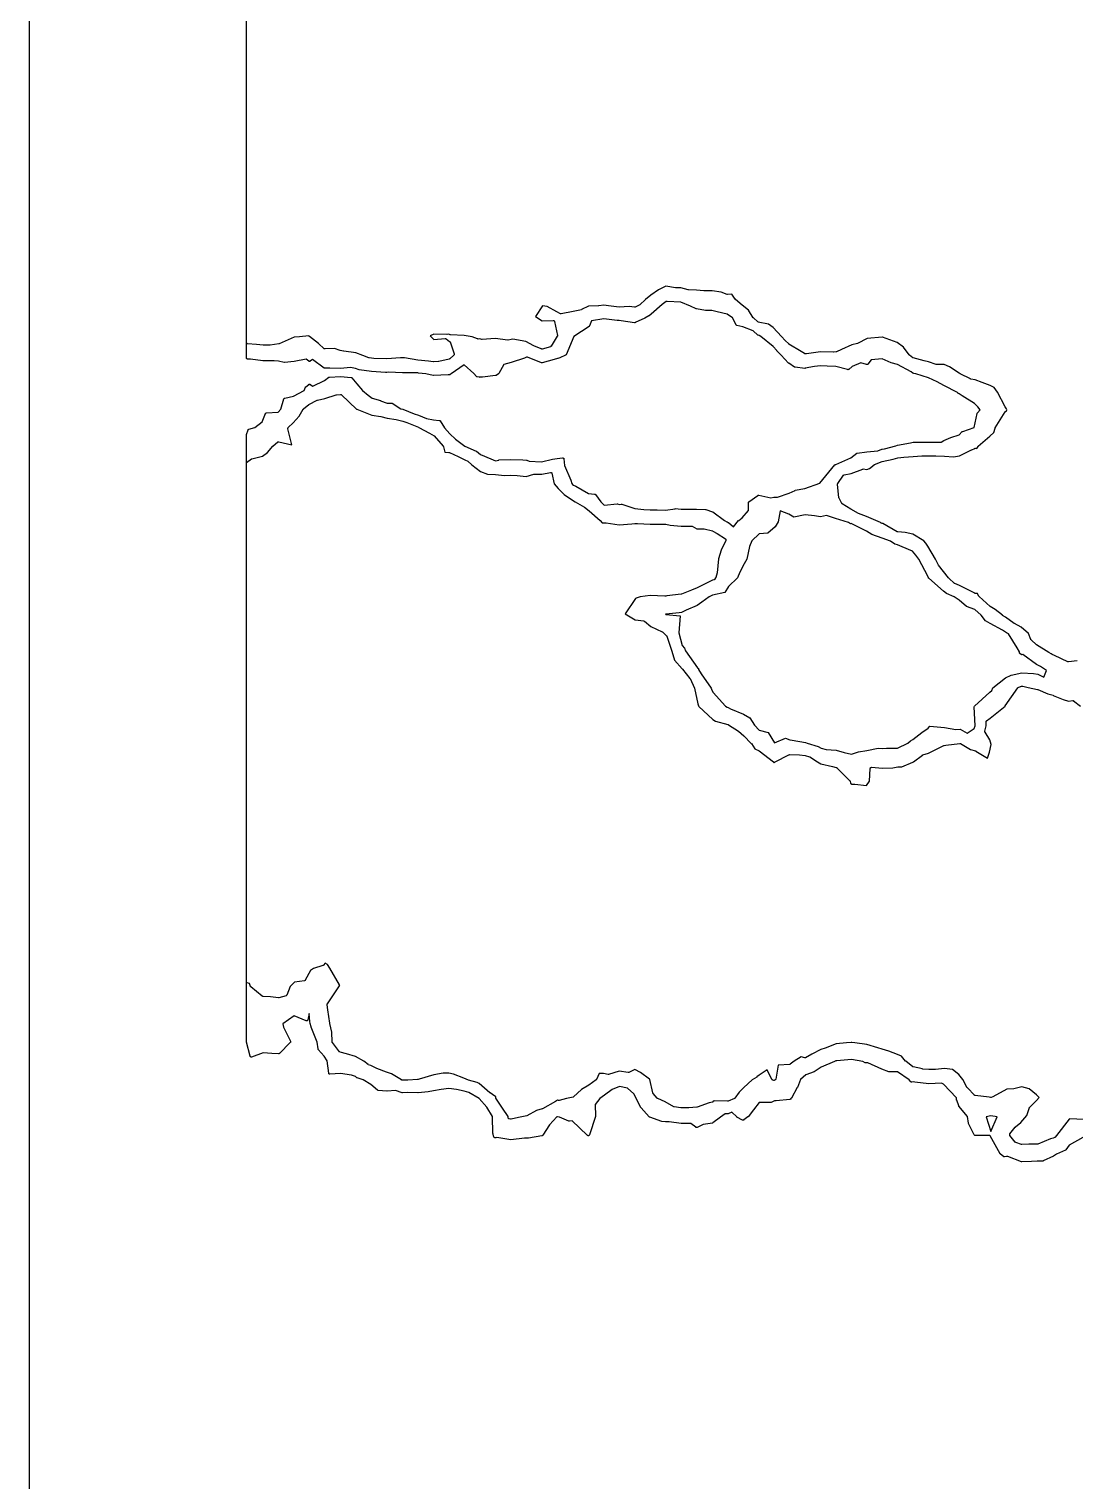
# Model space of a CAD drawing. Header units: millimetres. Extents: x 0 to 500, y 0 to 700.
# Drawn here: x 0 to 62.6, y 86.9 to 173.7 of the extents above; entities that cross this region are included whole.
import ezdxf

# ---------------------------------------------------------------- set-up
doc = ezdxf.new("R2010")
doc.units = ezdxf.units.MM
for name, color, linetype in [('CORTE', 1, 'Continuous'), ('GRABADO', 5, 'Continuous'), ('HOJA', 8, 'Continuous')]:
    doc.layers.add(name, color=color, linetype=linetype)

msp = doc.modelspace()

# ---------------------------------------------------------------- linework, layer by layer
at = {"layer": 'CORTE'}
msp.add_lwpolyline([(63.037, 107.4), (62.223, 106.94), (62.031, 106.668), (62.027, 106.663), (62.02, 106.656), (62.015, 106.652), (62.009, 106.648), (62.003, 106.645), (61.462, 106.404), (61.285, 106.286), (61.28, 106.284), (60.678, 106.002), (60.672, 106.001), (60.668, 105.999), (60.659, 105.998), (60.653, 105.997), (60.321, 105.997), (59.978, 105.981), (59.395, 105.953), (59.391, 105.953), (59.384, 105.953), (59.373, 105.955), (59.366, 105.958), (58.556, 106.269), (58.471, 106.274), (58.359, 106.252), (58.351, 106.251), (58.342, 106.251), (58.332, 106.252), (58.325, 106.254), (58.317, 106.257), (58.312, 106.259), (58.307, 106.262), (58.301, 106.266), (58.118, 106.412), (58.114, 106.416), (58.109, 106.421), (58.104, 106.428), (57.503, 107.509), (57.49, 107.528), (56.611, 107.528), (56.607, 107.528), (56.602, 107.528), (56.592, 107.53), (56.584, 107.534), (56.577, 107.537), (56.572, 107.54), (56.566, 107.544), (56.559, 107.551), (56.555, 107.556), (56.55, 107.562), (56.547, 107.568), (56.206, 108.253), (56.203, 108.259), (56.2, 108.269), (56.199, 108.275), (56.153, 108.662), (55.63, 109.289), (55.626, 109.294), (55.621, 109.302), (55.619, 109.307), (55.618, 109.31), (55.498, 109.638), (55.496, 109.645), (55.495, 109.652), (55.48, 109.772), (54.716, 110.605), (54.594, 110.658), (53.836, 110.628), (53.83, 110.628), (52.998, 110.725), (52.91, 110.732), (52.814, 110.721), (52.81, 110.72), (52.802, 110.72), (52.79, 110.722), (52.78, 110.725), (52.775, 110.728), (52.769, 110.731), (52.763, 110.735), (52.756, 110.74), (52.753, 110.744), (52.75, 110.748), (52.662, 110.861), (51.959, 111.333), (51.465, 111.333), (51.46, 111.333), (51.45, 111.335), (51.445, 111.336), (51.442, 111.337), (51.029, 111.493), (51.027, 111.494), (50.178, 111.87), (50.126, 111.882), (50.076, 111.874), (50.07, 111.873), (50.057, 111.873), (50.05, 111.874), (50.047, 111.874), (50.042, 111.875), (50.032, 111.879), (50.027, 111.881), (49.887, 111.956), (49.2, 112.074), (48.321, 111.999), (48.294, 111.996), (48.277, 111.99), (48.276, 111.99), (48.181, 111.958), (47.386, 111.611), (46.979, 111.345), (46.975, 111.342), (46.969, 111.34), (46.464, 111.153), (46.16, 110.873), (45.965, 110.406), (45.963, 110.402), (45.611, 109.768), (45.607, 109.761), (45.601, 109.754), (45.6, 109.753), (45.55, 109.704), (45.545, 109.699), (45.538, 109.694), (45.534, 109.692), (45.527, 109.688), (45.52, 109.686), (45.515, 109.684), (45.509, 109.683), (44.691, 109.594), (44.687, 109.594), (44.589, 109.594), (44.408, 109.504), (44.402, 109.501), (44.397, 109.499), (44.391, 109.498), (44.384, 109.497), (44.379, 109.496), (43.681, 109.496), (43.351, 109.071), (43.021, 108.647), (43.018, 108.643), (43.01, 108.636), (42.761, 108.456), (42.755, 108.452), (42.747, 108.448), (42.738, 108.445), (42.725, 108.443), (42.714, 108.443), (42.707, 108.444), (42.697, 108.446), (42.688, 108.449), (42.685, 108.451), (42.353, 108.626), (42.346, 108.629), (42.338, 108.636), (42.336, 108.638), (42.037, 108.919), (41.819, 108.83), (41.814, 108.828), (41.804, 108.825), (41.797, 108.825), (41.793, 108.825), (41.639, 108.83), (41.37, 108.633), (40.912, 108.284), (40.905, 108.278), (40.893, 108.273), (40.885, 108.27), (40.879, 108.269), (40.33, 108.179), (39.967, 108.009), (39.963, 108.008), (39.959, 108.007), (39.952, 108.005), (39.944, 108.004), (39.934, 108.004), (39.927, 108.005), (39.92, 108.006), (39.91, 108.01), (39.9, 108.015), (39.895, 108.019), (39.597, 108.237), (39.007, 108.237), (38.303, 108.354), (38.088, 108.343), (38.083, 108.343), (37.866, 108.365), (37.861, 108.365), (37.855, 108.367), (37.851, 108.368), (37.144, 108.623), (37.134, 108.626), (37.127, 108.629), (37.118, 108.634), (37.109, 108.641), (37.105, 108.645), (36.619, 109.174), (36.616, 109.177), (36.612, 109.182), (36.609, 109.189), (36.318, 109.77), (36.174, 110.023), (35.8, 110.367), (35.316, 110.457), (34.893, 110.281), (34.425, 109.949), (34.145, 109.75), (33.862, 109.383), (33.884, 108.692), (33.884, 108.686), (33.883, 108.679), (33.881, 108.672), (33.526, 107.564), (33.524, 107.559), (33.52, 107.55), (33.513, 107.54), (33.506, 107.533), (33.497, 107.526), (33.487, 107.52), (33.474, 107.515), (33.461, 107.513), (33.45, 107.513), (33.443, 107.514), (33.437, 107.515), (33.432, 107.517), (33.423, 107.519), (33.417, 107.523), (33.406, 107.53), (33.401, 107.533), (33.395, 107.538), (32.501, 108.396), (32.333, 108.379), (32.323, 108.379), (32.313, 108.381), (32.305, 108.383), (32.301, 108.385), (31.742, 108.622), (31.615, 108.653), (31.585, 108.635), (31.139, 108.162), (30.738, 107.544), (30.734, 107.539), (30.728, 107.533), (30.724, 107.529), (30.721, 107.526), (30.716, 107.523), (30.709, 107.519), (30.7, 107.515), (30.677, 107.509), (30.675, 107.508), (29.879, 107.365), (29.876, 107.365), (29.868, 107.364), (29.862, 107.365), (29.748, 107.376), (29.643, 107.371), (28.832, 107.263), (28.825, 107.262), (28.814, 107.262), (27.984, 107.41), (27.923, 107.384), (27.919, 107.383), (27.912, 107.381), (27.904, 107.38), (27.897, 107.379), (27.89, 107.38), (27.879, 107.381), (27.868, 107.385), (27.864, 107.387), (27.86, 107.389), (27.85, 107.396), (27.844, 107.401), (27.842, 107.403), (27.836, 107.41), (27.832, 107.416), (27.787, 107.492), (27.784, 107.498), (27.782, 107.505), (27.779, 107.512), (27.779, 107.518), (27.778, 107.522), (27.776, 107.571), (27.757, 107.646), (27.756, 107.65), (27.755, 107.656), (27.725, 108.672), (27.393, 109.229), (26.924, 109.747), (26.312, 110.091), (26.025, 110.173), (25.566, 110.289), (25.119, 110.338), (24.651, 110.27), (24.205, 110.205), (23.873, 110.132), (23.869, 110.131), (23.272, 110.072), (23.267, 110.071), (22.64, 110.092), (22.34, 110.083), (22.336, 110.083), (22.327, 110.083), (22.317, 110.086), (21.916, 110.225), (21.421, 110.178), (21.414, 110.177), (20.891, 110.227), (20.886, 110.228), (20.876, 110.23), (20.869, 110.233), (20.864, 110.235), (20.859, 110.238), (20.854, 110.242), (20.442, 110.581), (19.997, 110.848), (19.637, 110.972), (19.631, 110.974), (19.625, 110.977), (19.62, 110.981), (19.523, 111.055), (19.29, 111.144), (18.631, 111.237), (18.002, 111.193), (17.995, 111.193), (17.99, 111.194), (17.985, 111.194), (17.975, 111.197), (17.97, 111.199), (17.966, 111.201), (17.959, 111.205), (17.953, 111.209), (17.947, 111.214), (17.941, 111.221), (17.938, 111.226), (17.933, 111.233), (17.93, 111.241), (17.929, 111.244), (17.927, 111.251), (17.926, 111.258), (17.837, 112), (17.647, 112.266), (17.303, 112.679), (17.299, 112.684), (17.296, 112.69), (17.293, 112.695), (17.29, 112.703), (17.289, 112.709), (17.288, 112.713), (17.239, 113.121), (16.884, 114.016), (16.883, 114.019), (16.814, 114.232), (16.813, 114.237), (16.793, 114.343), (16.792, 114.347), (16.752, 114.83), (16.681, 114.445), (16.68, 114.441), (16.678, 114.433), (16.674, 114.425), (16.669, 114.416), (16.663, 114.409), (16.662, 114.408), (16.656, 114.402), (16.645, 114.394), (16.634, 114.389), (16.623, 114.386), (16.612, 114.384), (16.6, 114.384), (16.591, 114.386), (16.586, 114.387), (16.581, 114.389), (15.863, 114.693), (15.19, 114.217), (15.225, 114.005), (15.642, 113.17), (15.645, 113.162), (15.648, 113.151), (15.649, 113.14), (15.648, 113.132), (15.647, 113.123), (15.643, 113.111), (15.639, 113.103), (15.636, 113.097), (15.633, 113.094), (15.63, 113.09), (14.978, 112.438), (14.974, 112.435), (14.973, 112.434), (14.965, 112.428), (14.958, 112.425), (14.953, 112.423), (14.943, 112.42), (14.933, 112.419), (14.926, 112.419), (14.519, 112.439), (14.012, 112.465), (13.316, 112.221), (13.311, 112.22), (13.306, 112.219), (13.299, 112.218), (13.294, 112.218), (13.286, 112.219), (13.277, 112.221), (13.267, 112.224), (13.258, 112.229), (13.25, 112.234), (13.245, 112.238), (13.241, 112.242), (13.235, 112.249), (13.232, 112.254), (13.228, 112.26), (13.225, 112.269), (13.224, 112.273), (13.011, 113.103), (13.008, 113.108), (13.005, 113.115), (13.003, 113.12), (13.001, 113.128), (13, 113.134), (13, 113.139), (13, 120.726), (13, 120.726), (13, 120.726), (13, 121.321), (13, 126.235), (13, 128.399), (13, 129.492), (13, 130.579), (13, 131.658), (13, 132.577), (13, 133.646), (13, 137.31), (13, 138.359), (13, 140.185), (13, 141.097), (13, 142.131), (13, 143.156), (13, 144.063), (13, 144.526), (13, 145.77), (13, 146.783), (13, 149.455), (13.1, 149.736), (13.103, 149.742), (13.108, 149.751), (13.112, 149.756), (13.117, 149.762), (13.125, 149.769), (13.131, 149.773), (13.136, 149.776), (13.144, 149.78), (13.516, 149.891), (13.94, 150.23), (14.141, 150.714), (14.143, 150.718), (14.148, 150.728), (14.154, 150.735), (14.158, 150.739), (14.163, 150.743), (14.169, 150.747), (14.173, 150.75), (14.182, 150.755), (14.191, 150.757), (14.196, 150.758), (14.203, 150.759), (14.895, 150.808), (15.064, 150.975), (15.25, 151.6), (15.253, 151.608), (15.258, 151.617), (15.262, 151.622), (15.267, 151.628), (15.272, 151.633), (15.277, 151.636), (15.285, 151.642), (15.291, 151.644), (15.297, 151.646), (15.303, 151.648), (15.828, 151.766), (16.463, 152.099), (16.53, 152.289), (16.533, 152.296), (16.536, 152.302), (16.539, 152.306), (16.544, 152.313), (16.549, 152.318), (16.552, 152.32), (16.734, 152.465), (16.738, 152.469), (16.746, 152.474), (16.751, 152.476), (16.761, 152.48), (16.771, 152.481), (16.78, 152.482), (16.79, 152.481), (16.8, 152.48), (16.81, 152.476), (16.815, 152.474), (16.823, 152.469), (16.827, 152.465), (16.97, 152.351), (17.668, 152.696), (17.944, 152.891), (17.951, 152.895), (17.964, 152.9), (17.976, 152.901), (18.635, 152.932), (19.27, 152.873), (19.281, 152.871), (19.288, 152.868), (19.294, 152.866), (19.307, 152.857), (19.316, 152.849), (19.317, 152.847), (19.617, 152.487), (19.94, 152.1), (20.286, 151.809), (20.52, 151.636), (21.031, 151.489), (21.034, 151.488), (21.425, 151.332), (21.69, 151.346), (21.699, 151.346), (21.712, 151.343), (21.719, 151.34), (21.724, 151.338), (21.73, 151.335), (22.246, 151.005), (22.358, 150.978), (22.363, 150.977), (23.046, 150.71), (23.292, 150.614), (23.769, 150.428), (24.202, 150.334), (24.542, 150.309), (24.553, 150.308), (24.563, 150.304), (24.569, 150.301), (24.581, 150.293), (24.593, 150.281), (24.851, 149.868), (25.171, 149.502), (25.514, 149.189), (26.079, 148.776), (26.748, 148.47), (26.755, 148.465), (26.76, 148.462), (27.008, 148.259), (27.636, 148.017), (27.905, 147.892), (28.103, 147.938), (28.109, 147.939), (28.113, 147.939), (28.821, 147.972), (28.825, 147.972), (29.533, 147.939), (29.754, 147.929), (29.758, 147.929), (29.765, 147.928), (29.774, 147.925), (29.923, 147.863), (30.668, 147.837), (31.316, 147.997), (31.321, 147.998), (31.594, 148.024), (31.92, 148.065), (31.925, 148.066), (31.932, 148.066), (31.94, 148.065), (31.946, 148.063), (31.956, 148.06), (31.963, 148.057), (31.967, 148.054), (31.973, 148.05), (31.979, 148.046), (31.985, 148.04), (31.989, 148.034), (31.994, 148.026), (31.996, 148.02), (31.999, 148.015), (32.001, 148.006), (32.002, 148), (32.044, 147.619), (32.41, 146.742), (32.411, 146.737), (32.467, 146.526), (32.517, 146.474), (32.566, 146.44), (32.721, 146.366), (33.478, 145.938), (33.838, 145.9), (33.845, 145.899), (33.857, 145.895), (33.863, 145.893), (33.868, 145.89), (33.876, 145.885), (33.88, 145.881), (33.886, 145.875), (34.203, 145.427), (34.408, 145.238), (35.186, 145.31), (35.196, 145.31), (35.206, 145.308), (35.211, 145.307), (35.312, 145.275), (35.425, 145.296), (35.432, 145.297), (35.445, 145.297), (35.456, 145.295), (36.25, 145.041), (36.772, 144.978), (37.162, 144.964), (37.569, 144.964), (38.083, 144.945), (38.648, 145.027), (38.657, 145.029), (39.016, 144.997), (39.941, 144.997), (40.471, 144.973), (40.477, 144.973), (40.486, 144.971), (40.892, 144.838), (40.895, 144.837), (40.9, 144.835), (40.906, 144.831), (41.615, 144.329), (41.755, 144.247), (41.757, 144.247), (41.832, 144.198), (41.836, 144.195), (42.137, 143.946), (42.442, 144.312), (42.447, 144.318), (42.456, 144.326), (42.667, 144.471), (43.044, 144.923), (43.044, 145.38), (43.045, 145.385), (43.046, 145.392), (43.047, 145.398), (43.049, 145.405), (43.052, 145.411), (43.055, 145.416), (43.059, 145.423), (43.065, 145.429), (43.072, 145.436), (43.601, 145.822), (43.604, 145.824), (43.615, 145.83), (43.624, 145.833), (43.632, 145.835), (43.642, 145.836), (43.647, 145.836), (43.652, 145.835), (43.657, 145.835), (44.381, 145.684), (44.563, 145.709), (44.565, 145.71), (44.785, 145.725), (45.469, 145.949), (45.826, 146.124), (45.833, 146.127), (45.84, 146.129), (45.844, 146.13), (46.405, 146.23), (47.306, 146.55), (48.217, 147.643), (48.217, 147.643), (48.22, 147.647), (48.224, 147.652), (48.23, 147.657), (48.237, 147.662), (48.241, 147.664), (48.249, 147.668), (48.258, 147.671), (48.261, 147.672), (49.165, 148.071), (49.518, 148.339), (49.524, 148.344), (49.532, 148.348), (49.536, 148.35), (49.547, 148.353), (50.119, 148.426), (50.121, 148.427), (50.787, 148.484), (51.028, 148.581), (51.034, 148.583), (51.181, 148.614), (51.85, 148.783), (51.958, 148.825), (51.964, 148.827), (52.738, 148.975), (52.9, 148.998), (52.905, 148.998), (54.563, 148.998), (54.723, 149.1), (54.729, 149.103), (55.147, 149.28), (55.15, 149.281), (55.646, 149.44), (55.834, 149.635), (55.84, 149.641), (55.848, 149.647), (55.85, 149.648), (55.857, 149.652), (56.552, 149.879), (56.728, 150.726), (56.73, 150.733), (56.732, 150.738), (56.735, 150.745), (56.741, 150.754), (56.744, 150.757), (56.894, 150.938), (56.754, 151.124), (56.566, 151.327), (55.822, 151.774), (55.646, 151.889), (55.594, 151.923), (55.589, 151.927), (55.584, 151.932), (55.581, 151.934), (55.578, 151.938), (55.541, 151.987), (54.727, 152.387), (54.323, 152.607), (53.807, 152.85), (53.053, 153.086), (52.926, 153.114), (52.924, 153.114), (52.885, 153.125), (52.881, 153.126), (52.874, 153.129), (52.864, 153.136), (52.768, 153.213), (51.954, 153.648), (51.584, 153.746), (51.582, 153.747), (51.578, 153.748), (51.042, 153.99), (50.384, 153.94), (50.188, 153.676), (50.185, 153.672), (50.179, 153.666), (50.174, 153.662), (50.166, 153.656), (50.158, 153.653), (50.156, 153.652), (50.147, 153.649), (50.134, 153.647), (50.125, 153.647), (50.115, 153.648), (50.109, 153.65), (49.767, 153.752), (49.243, 153.542), (49.036, 153.36), (49.031, 153.356), (49.026, 153.353), (49.016, 153.347), (49.006, 153.345), (49.001, 153.344), (48.992, 153.342), (48.98, 153.342), (48.971, 153.344), (48.264, 153.524), (47.745, 153.562), (47.354, 153.576), (46.995, 153.525), (46.435, 153.423), (46.429, 153.422), (46.42, 153.422), (45.825, 153.487), (45.819, 153.488), (45.81, 153.49), (45.805, 153.492), (45.799, 153.495), (45.793, 153.498), (45.453, 153.729), (45.449, 153.732), (45.445, 153.736), (45.005, 154.218), (44.735, 154.479), (44.733, 154.482), (44.519, 154.728), (43.776, 155.322), (43.681, 155.392), (43.628, 155.403), (43.621, 155.405), (43.613, 155.408), (43.602, 155.414), (43.322, 155.657), (42.696, 155.907), (42.343, 155.992), (42.336, 155.994), (42.327, 155.998), (42.322, 156.001), (42.319, 156.002), (42.312, 156.008), (42.305, 156.014), (42.303, 156.017), (42.299, 156.023), (42.296, 156.028), (42.076, 156.442), (41.76, 156.661), (41.172, 156.81), (40.856, 156.89), (40.467, 156.89), (40.461, 156.891), (39.923, 156.979), (39.915, 156.981), (39.909, 156.984), (39.581, 157.144), (38.996, 157.389), (38.176, 157.431), (38.12, 157.416), (37.876, 157.237), (37.21, 156.672), (37.102, 156.569), (37.097, 156.564), (37.089, 156.559), (36.833, 156.426), (36.264, 156.157), (36.253, 156.153), (36.244, 156.151), (36.239, 156.151), (36.229, 156.151), (36.224, 156.151), (35.423, 156.268), (35.305, 156.285), (35.192, 156.277), (35.185, 156.277), (35.18, 156.277), (34.383, 156.38), (33.65, 156.255), (33.522, 155.96), (33.52, 155.957), (33.516, 155.951), (33.509, 155.941), (33.501, 155.934), (32.586, 155.335), (32.129, 154.239), (32.126, 154.233), (32.119, 154.222), (32.112, 154.215), (32.109, 154.212), (32.107, 154.21), (32.099, 154.205), (32.091, 154.201), (31.749, 154.056), (31.746, 154.055), (31.626, 154.015), (31.625, 154.015), (31.419, 153.953), (30.696, 153.755), (30.691, 153.753), (30.681, 153.752), (30.671, 153.752), (30.658, 153.754), (30.649, 153.757), (29.815, 154.1), (29.769, 154.098), (29.644, 154.036), (29.639, 154.034), (28.845, 153.77), (28.407, 153.653), (28.1, 153.121), (28.096, 153.114), (28.085, 153.102), (28.079, 153.097), (27.937, 152.997), (27.934, 152.995), (27.929, 152.992), (27.92, 152.989), (27.911, 152.986), (27.905, 152.986), (27.131, 152.901), (26.979, 152.885), (26.975, 152.884), (26.965, 152.884), (26.959, 152.885), (26.808, 152.91), (26.799, 152.912), (26.79, 152.916), (26.785, 152.919), (26.78, 152.922), (26.775, 152.927), (26.77, 152.931), (26.613, 153.105), (26.037, 153.623), (25.259, 153.098), (25.203, 153.052), (25.2, 153.05), (25.193, 153.044), (25.184, 153.041), (25.179, 153.039), (25.169, 153.036), (25.12, 153.034), (25.113, 153.034), (25.104, 153.035), (25.076, 153.041), (24.193, 153), (24.187, 153), (24.18, 153.001), (23.729, 153.084), (23.304, 153.141), (23.255, 153.146), (23.199, 153.155), (22.337, 153.155), (21.499, 153.186), (21.415, 153.181), (21.411, 153.181), (21.328, 153.183), (21.326, 153.183), (20.483, 153.24), (20.481, 153.24), (19.757, 153.336), (19.754, 153.337), (19.747, 153.338), (19.539, 153.421), (19.234, 153.47), (18.637, 153.41), (18.631, 153.41), (18.005, 153.442), (17.709, 153.428), (17.702, 153.428), (17.697, 153.428), (17.687, 153.43), (17.679, 153.433), (17.678, 153.434), (17.669, 153.437), (17.662, 153.442), (16.962, 153.959), (16.827, 153.851), (16.823, 153.848), (16.815, 153.843), (16.805, 153.839), (16.8, 153.837), (16.795, 153.836), (16.79, 153.835), (16.78, 153.834), (16.771, 153.835), (16.766, 153.836), (16.761, 153.837), (16.755, 153.839), (16.746, 153.843), (16.738, 153.848), (16.734, 153.851), (16.581, 153.974), (15.866, 153.831), (15.862, 153.83), (15.288, 153.773), (15.28, 153.772), (15.267, 153.773), (14.917, 153.852), (14.656, 153.872), (13.998, 153.872), (13.993, 153.872), (13.251, 153.977), (13.07, 153.977), (13.061, 153.978), (13.052, 153.981), (13.046, 153.983), (13.041, 153.985), (13.032, 153.99), (13.023, 153.998), (13.017, 154.005), (13.012, 154.011), (13.009, 154.017), (13.006, 154.021), (13.003, 154.03), (13.001, 154.039), (13, 154.044), (13, 154.049), (13, 154.549), (13, 158.45), (13, 160.385), (13, 161.292), (13, 161.936), (13, 163.105), (13, 169.453), (13, 170.36), (13, 172.173), (13, 173.065), (13, 174.885)], dxfattribs=at)
for points in [[(44.601, 131.015), (45.251, 131.298), (45.518, 131.207), (45.658, 131.175), (46.447, 131.046), (46.548, 130.996), (47.219, 130.8), (47.381, 130.696), (47.687, 130.611), (48.289, 130.581), (48.757, 130.44), (49.199, 130.334), (49.62, 130.476), (50.115, 130.56), (50.808, 130.709), (51.058, 130.68), (51.308, 130.695), (51.965, 130.695), (52.565, 130.989), (52.739, 131.134), (52.864, 131.22), (53.409, 131.64), (53.783, 131.903), (53.882, 132.02), (54.771, 131.938), (55.441, 131.815), (55.704, 131.843), (56.124, 131.599), (56.548, 131.876), (56.593, 132.045), (56.539, 133.182), (56.569, 133.206), (57.489, 134.051), (57.602, 134.154), (57.666, 134.307), (58.426, 134.915), (58.753, 135.072), (59.387, 135.199), (60.102, 135.175), (60.344, 135.119), (60.72, 134.944), (60.873, 135.343), (60.508, 135.579), (60.28, 135.696), (59.46, 136.301), (59.371, 136.289), (59.26, 136.378), (59.26, 136.463), (59.111, 136.706), (58.59, 137.539), (58.482, 137.599), (58.424, 137.64), (58.239, 137.758), (57.505, 138.167), (57.214, 138.316), (56.958, 138.656), (56.575, 139.001), (56.088, 139.168), (55.642, 139.551), (55.347, 139.752), (54.88, 139.945), (54.711, 140.095), (53.829, 140.879), (53.796, 140.921), (53.768, 140.981), (53.226, 142.003), (53.058, 142.249), (52.862, 142.484), (52.234, 142.747), (51.957, 142.864), (51.803, 142.91), (51.543, 143.086), (51.03, 143.259), (50.429, 143.484), (50.093, 143.686), (49.231, 144.129), (49.198, 144.137), (49.138, 144.13), (49.027, 144.196), (48.254, 144.438), (47.7, 144.612), (47.351, 144.54), (46.998, 144.601), (46.428, 144.663), (45.761, 144.517), (45.464, 144.695), (44.934, 144.907), (44.822, 144.237), (44.628, 143.946), (44.202, 143.562), (43.677, 143.514), (43.239, 143.11), (43.096, 142.765), (42.94, 142.016), (42.785, 141.737), (42.519, 141.22), (42.381, 140.888), (41.85, 140.363), (41.617, 140.017), (40.891, 139.854), (40.687, 139.754), (40.255, 139.434), (39.976, 139.227), (39.313, 138.961), (39.037, 138.815), (38.888, 138.794), (38.105, 138.721), (38.067, 138.706), (38.106, 138.689), (38.955, 138.608), (38.871, 137.603), (39.081, 136.846), (39.215, 136.685), (39.275, 136.519), (39.997, 135.508), (40.047, 135.458), (40.06, 135.402), (40.22, 135.152), (40.805, 134.293), (40.841, 134.177), (40.927, 134.021), (41.666, 133.208), (41.765, 133.152), (41.821, 133.137), (41.962, 133.053), (42.751, 132.737), (43.129, 132.521), (43.393, 132.084), (43.685, 131.783), (44.226, 131.629), (44.601, 131.015)], [(57.548, 107.764), (57.911, 108.636), (57.542, 108.705), (57.256, 108.639), (57.548, 107.764)]]:
    msp.add_lwpolyline(points, close=True, dxfattribs=at)
at = {"layer": 'GRABADO'}
for points in [[(62.707, 135.93), (62.184, 135.861), (62.176, 135.859), (62.161, 135.86), (62.151, 135.862), (62.144, 135.865), (62.141, 135.866), (61.351, 136.253), (61.215, 136.307), (61.21, 136.31), (61.206, 136.312), (61.149, 136.349), (61.012, 136.418), (61.009, 136.42), (60.277, 136.881), (60.273, 136.884), (60.27, 136.886), (59.958, 137.171), (59.955, 137.174), (59.95, 137.18), (59.943, 137.19), (59.941, 137.197), (59.799, 137.551), (59.35, 137.936), (58.948, 138.156), (58.944, 138.159), (58.425, 138.529), (58.243, 138.645), (58.24, 138.647), (57.792, 138.998), (57.5, 139.168), (57.496, 139.17), (57.492, 139.173), (56.844, 139.763), (56.839, 139.768), (56.834, 139.775), (56.831, 139.779), (56.735, 139.947), (56.609, 139.956), (56.602, 139.956), (56.593, 139.958), (56.586, 139.96), (56.581, 139.963), (56.271, 140.122), (55.656, 140.439), (55.395, 140.546), (55.389, 140.549), (55.38, 140.555), (55.375, 140.558), (55.018, 140.876), (55.015, 140.878), (55.012, 140.882), (54.702, 141.274), (54.407, 141.646), (54.404, 141.651), (54.401, 141.656), (54.237, 142.007), (53.771, 142.784), (53.651, 142.96), (53.538, 143.096), (52.88, 143.501), (52.407, 143.603), (51.974, 143.639), (51.966, 143.64), (51.958, 143.643), (51.951, 143.645), (51.946, 143.648), (51.079, 144.132), (51.037, 144.146), (51.035, 144.146), (50.995, 144.161), (50.989, 144.165), (50.933, 144.199), (50.101, 144.566), (49.633, 144.743), (49.631, 144.744), (49.625, 144.747), (49.168, 145.005), (49.167, 145.006), (48.654, 145.313), (48.65, 145.316), (48.644, 145.321), (48.638, 145.327), (48.632, 145.335), (48.629, 145.339), (48.463, 145.647), (48.461, 145.652), (48.458, 145.659), (48.456, 145.666), (48.455, 145.672), (48.374, 146.484), (48.374, 146.489), (48.374, 146.495), (48.376, 146.505), (48.378, 146.511), (48.38, 146.518), (48.384, 146.526), (48.387, 146.53), (48.733, 147.024), (48.736, 147.028), (48.74, 147.033), (48.746, 147.039), (48.753, 147.043), (48.756, 147.045), (48.764, 147.05), (48.774, 147.053), (49.182, 147.141), (49.875, 147.396), (49.88, 147.398), (49.888, 147.4), (49.895, 147.401), (49.903, 147.401), (49.907, 147.401), (50.121, 147.38), (50.285, 147.435), (50.557, 147.659), (50.562, 147.663), (50.569, 147.667), (50.574, 147.669), (51.031, 147.852), (51.036, 147.853), (51.039, 147.854), (51.696, 147.996), (51.967, 148.064), (51.972, 148.065), (52.332, 148.11), (52.335, 148.111), (52.903, 148.149), (53.41, 148.182), (54.259, 148.182), (54.762, 148.166), (54.763, 148.166), (55.304, 148.131), (55.664, 148.187), (56.393, 148.554), (56.395, 148.555), (56.586, 148.636), (56.59, 148.638), (56.598, 148.64), (56.609, 148.642), (56.616, 148.642), (56.621, 148.641), (56.708, 148.63), (56.774, 148.749), (56.777, 148.754), (56.782, 148.76), (56.785, 148.764), (56.789, 148.767), (57.49, 149.368), (57.71, 149.582), (57.802, 149.851), (57.804, 149.856), (57.806, 149.861), (58.403, 150.827), (58.407, 150.834), (58.413, 150.84), (58.418, 150.845), (58.424, 150.849), (58.482, 150.887), (58.496, 150.936), (58.479, 151.004), (58.403, 151.123), (58.401, 151.126), (57.947, 152.006), (57.733, 152.276), (57.51, 152.386), (57.02, 152.569), (56.593, 152.728), (56.341, 152.78), (56.338, 152.781), (56.332, 152.783), (56.326, 152.786), (55.714, 153.092), (55.711, 153.093), (55.647, 153.132), (55.074, 153.51), (54.746, 153.647), (54.283, 153.647), (54.274, 153.649), (54.271, 153.65), (53.814, 153.804), (53.55, 153.863), (53.548, 153.863), (52.885, 154.043), (52.881, 154.044), (52.874, 154.047), (52.864, 154.054), (52.668, 154.213), (52.664, 154.217), (52.661, 154.22), (52.658, 154.224), (52.323, 154.692), (51.946, 154.975), (51.051, 155.288), (51.046, 155.289), (50.15, 155.2), (49.572, 154.911), (49.567, 154.908), (49.561, 154.906), (49.557, 154.905), (49.226, 154.837), (48.599, 154.551), (48.305, 154.418), (48.296, 154.414), (48.128, 154.386), (48.122, 154.386), (48.116, 154.386), (47.354, 154.413), (46.516, 154.294), (46.511, 154.294), (46.504, 154.294), (46.417, 154.297), (46.408, 154.298), (46.398, 154.301), (46.388, 154.306), (46.383, 154.309), (46.194, 154.434), (45.455, 154.877), (45.449, 154.882), (45.24, 155.085), (45.237, 155.087), (45.025, 155.331), (44.521, 155.867), (44.246, 156.07), (43.628, 156.193), (43.626, 156.194), (43.617, 156.197), (43.602, 156.205), (43.334, 156.437), (43.328, 156.442), (43.322, 156.45), (43.037, 156.894), (42.67, 157.204), (42.261, 157.549), (42.258, 157.553), (42.253, 157.558), (42.038, 157.865), (41.796, 157.842), (41.783, 157.842), (41.774, 157.844), (41.771, 157.845), (41.408, 157.971), (40.86, 158.056), (40.374, 158.056), (39.935, 158.092), (39.453, 158.112), (39.446, 158.112), (39.436, 158.114), (39.002, 158.23), (38.678, 158.241), (38.672, 158.241), (38.666, 158.242), (38.098, 158.348), (37.649, 158.112), (37.205, 157.8), (36.885, 157.548), (36.55, 157.23), (36.545, 157.226), (36.537, 157.221), (36.265, 157.079), (36.256, 157.076), (36.247, 157.074), (36.238, 157.073), (36.23, 157.073), (36.224, 157.073), (35.894, 157.126), (35.31, 157.087), (35.303, 157.087), (35.298, 157.088), (34.672, 157.171), (34.382, 157.201), (34.082, 157.16), (34.078, 157.159), (33.473, 157.137), (33.061, 156.936), (33.056, 156.933), (33.049, 156.931), (32.552, 156.821), (32.551, 156.821), (31.835, 156.685), (31.828, 156.684), (31.819, 156.684), (31.806, 156.686), (31.795, 156.69), (31.567, 156.797), (30.988, 157.129), (30.714, 157.155), (30.307, 156.515), (30.697, 156.259), (31.364, 156.284), (31.37, 156.284), (31.385, 156.283), (31.399, 156.277), (31.407, 156.272), (31.411, 156.269), (31.418, 156.264), (31.427, 156.253), (31.432, 156.244), (31.435, 156.239), (31.437, 156.232), (31.438, 156.228), (31.612, 155.395), (31.613, 155.39), (31.613, 155.381), (31.612, 155.37), (31.61, 155.359), (31.606, 155.349), (31.603, 155.343), (31.232, 154.75), (31.23, 154.747), (31.224, 154.739), (31.217, 154.733), (31.208, 154.725), (31.194, 154.72), (31.189, 154.718), (30.696, 154.579), (30.69, 154.577), (30.68, 154.576), (30.666, 154.576), (30.652, 154.58), (30.647, 154.582), (30.199, 154.772), (30.196, 154.773), (29.725, 155.02), (28.941, 155.167), (28.842, 155.14), (28.84, 155.14), (28.667, 155.102), (28.659, 155.1), (28.646, 155.1), (27.894, 155.213), (27.101, 155.154), (27.092, 155.154), (27.083, 155.155), (26.964, 155.187), (26.866, 155.176), (26.857, 155.176), (26.847, 155.178), (26.842, 155.179), (26.838, 155.18), (26.516, 155.309), (26.036, 155.397), (25.212, 155.426), (25.204, 155.427), (25.2, 155.428), (25.195, 155.429), (25.111, 155.461), (25.016, 155.443), (25.009, 155.442), (25.003, 155.442), (24.209, 155.473), (24.007, 155.364), (24.22, 155.154), (24.903, 155.202), (24.915, 155.202), (24.925, 155.2), (24.93, 155.199), (24.939, 155.195), (24.944, 155.192), (24.947, 155.19), (25.163, 155.035), (25.172, 155.027), (25.179, 155.017), (25.182, 155.014), (25.186, 155.006), (25.188, 155), (25.434, 154.294), (25.436, 154.287), (25.437, 154.275), (25.437, 154.264), (25.436, 154.254), (25.433, 154.245), (25.43, 154.237), (25.426, 154.231), (25.422, 154.225), (25.417, 154.218), (25.169, 153.988), (25.164, 153.983), (25.15, 153.974), (25.137, 153.97), (24.514, 153.825), (24.51, 153.825), (24.506, 153.824), (24.193, 153.814), (24.186, 153.814), (23.897, 153.852), (23.261, 153.914), (23.259, 153.914), (22.458, 154.044), (22.337, 154.044), (22.218, 154.049), (21.415, 153.994), (21.411, 153.994), (20.63, 154.02), (20.629, 154.02), (20.483, 154.03), (20.481, 154.03), (20.35, 154.048), (20.343, 154.049), (20.337, 154.051), (19.965, 154.2), (19.542, 154.345), (18.826, 154.443), (18.822, 154.444), (18.612, 154.499), (18.274, 154.613), (17.709, 154.582), (17.702, 154.582), (17.69, 154.583), (17.675, 154.588), (17.668, 154.593), (17.663, 154.596), (17.659, 154.599), (17.309, 154.904), (16.772, 155.325), (16.768, 155.329), (16.764, 155.333), (16.76, 155.339), (16.743, 155.364), (16.175, 155.307), (15.873, 155.291), (15.86, 155.29), (15.857, 155.289), (14.958, 154.897), (14.951, 154.894), (14.941, 154.892), (14.416, 154.816), (13.999, 154.816), (13.611, 154.841), (13.61, 154.841), (13.067, 154.895), (13.058, 154.896), (13.048, 154.9), (13.041, 154.903), (13.032, 154.908), (13.023, 154.916), (13.015, 154.925), (13.01, 154.933), (13.006, 154.941), (13.003, 154.948), (13.001, 154.956), (13, 154.962), (13, 154.967), (13, 156.433), (13, 158.571), (13, 159.574), (13, 160.286), (13, 161.578), (13, 168.594), (13, 169.596), (13, 171.601), (13, 172.586), (13, 174.597)], [(63.095, 108.486), (62.269, 108.521), (62.22, 108.497), (61.46, 107.537), (61.388, 107.435), (61.385, 107.431), (61.38, 107.426), (61.373, 107.42), (61.367, 107.416), (61.362, 107.414), (61.275, 107.375), (61.271, 107.374), (61.116, 107.325), (60.346, 107.017), (60.339, 107.015), (60.329, 107.013), (60.322, 107.012), (59.806, 107.012), (59.394, 106.995), (59.39, 106.995), (59.381, 106.996), (59.372, 106.998), (59.033, 107.11), (59.029, 107.112), (59.022, 107.115), (59.014, 107.12), (59.009, 107.125), (59.005, 107.128), (59.002, 107.132), (58.682, 107.537), (58.68, 107.54), (58.675, 107.548), (58.673, 107.554), (58.67, 107.56), (58.669, 107.567), (58.668, 107.574), (58.667, 107.582), (58.668, 107.589), (58.669, 107.596), (58.67, 107.604), (58.673, 107.61), (58.675, 107.614), (58.68, 107.623), (58.683, 107.628), (59.001, 108.031), (59.006, 108.036), (59.011, 108.04), (59.34, 108.309), (59.691, 108.731), (59.85, 109.197), (59.852, 109.201), (59.856, 109.21), (59.862, 109.219), (59.867, 109.224), (60.265, 109.617), (60.427, 109.801), (60.269, 109.952), (59.839, 110.314), (59.391, 110.429), (58.912, 110.326), (58.907, 110.325), (58.488, 110.293), (57.666, 109.847), (57.662, 109.845), (57.563, 109.807), (57.557, 109.805), (57.552, 109.805), (57.547, 109.804), (57.54, 109.804), (57.529, 109.804), (57.45, 109.823), (56.605, 109.915), (56.597, 109.916), (56.588, 109.919), (56.585, 109.92), (56.579, 109.923), (56.569, 109.929), (56.562, 109.935), (56.143, 110.37), (56.14, 110.374), (56.136, 110.379), (56.134, 110.383), (55.871, 110.876), (55.634, 111.184), (55.249, 111.466), (54.76, 111.537), (54.237, 111.48), (54.234, 111.48), (53.834, 111.466), (53.829, 111.466), (53.449, 111.505), (53.445, 111.506), (52.892, 111.631), (52.887, 111.632), (52.878, 111.635), (52.867, 111.64), (52.449, 111.97), (52.444, 111.974), (52.439, 111.979), (52.199, 112.282), (51.955, 112.376), (51.444, 112.574), (51.035, 112.683), (50.779, 112.763), (50.113, 112.97), (49.396, 113.066), (49.229, 113.093), (49.217, 113.091), (49.21, 113.089), (49.186, 113.089), (48.903, 113.065), (48.294, 113.013), (47.634, 112.758), (47.379, 112.674), (46.823, 112.398), (46.461, 112.181), (46.454, 112.177), (46.444, 112.174), (46.431, 112.171), (46.419, 112.171), (46.411, 112.172), (46.405, 112.173), (46.189, 112.242), (45.781, 111.967), (45.541, 111.793), (45.536, 111.79), (45.531, 111.787), (45.523, 111.784), (45.511, 111.78), (44.827, 111.726), (44.669, 110.902), (44.668, 110.895), (44.663, 110.883), (44.656, 110.872), (44.649, 110.864), (44.642, 110.858), (44.638, 110.855), (44.612, 110.837), (44.609, 110.835), (44.599, 110.83), (44.587, 110.827), (44.579, 110.825), (44.574, 110.825), (44.566, 110.825), (44.561, 110.826), (44.557, 110.826), (44.489, 110.844), (44.483, 110.846), (44.474, 110.85), (44.469, 110.853), (44.464, 110.855), (44.458, 110.86), (44.452, 110.866), (44.447, 110.872), (44.445, 110.876), (44.442, 110.88), (44.155, 111.455), (43.689, 111.144), (43.545, 111.029), (43.541, 111.026), (43.258, 110.856), (42.771, 110.406), (42.481, 110.111), (42.233, 109.761), (42.231, 109.758), (42.225, 109.751), (42.218, 109.745), (42.214, 109.742), (42.207, 109.738), (42.202, 109.736), (41.819, 109.579), (41.812, 109.576), (41.804, 109.575), (41.797, 109.574), (41.791, 109.574), (40.998, 109.599), (40.908, 109.533), (40.903, 109.53), (40.892, 109.524), (40.88, 109.521), (40.684, 109.491), (39.963, 109.222), (39.958, 109.221), (39.952, 109.22), (39.947, 109.219), (39.48, 109.18), (39.477, 109.18), (39.008, 109.18), (39.003, 109.181), (38.596, 109.244), (38.591, 109.244), (38.582, 109.247), (38.577, 109.249), (38.573, 109.251), (38.053, 109.537), (37.611, 109.736), (37.605, 109.738), (37.596, 109.744), (37.592, 109.747), (37.586, 109.752), (37.342, 110.046), (37.339, 110.05), (37.335, 110.056), (37.331, 110.064), (37.329, 110.069), (37.328, 110.072), (37.137, 110.876), (37.113, 110.897), (36.573, 111.306), (36.234, 111.473), (35.884, 111.301), (35.875, 111.298), (35.87, 111.297), (35.863, 111.296), (35.851, 111.296), (35.846, 111.296), (35.314, 111.369), (34.673, 111.171), (34.668, 111.17), (34.664, 111.169), (34.654, 111.169), (34.646, 111.169), (34.638, 111.171), (34.373, 111.246), (34.107, 111.231), (33.941, 110.882), (33.939, 110.878), (33.935, 110.872), (33.93, 110.866), (33.925, 110.861), (33.92, 110.857), (33.498, 110.548), (33.495, 110.547), (33.059, 110.274), (32.577, 109.84), (32.572, 109.836), (32.567, 109.832), (32.561, 109.829), (32.552, 109.826), (32.547, 109.824), (32.162, 109.732), (31.712, 109.618), (31.703, 109.617), (31.69, 109.617), (31.681, 109.618), (31.615, 109.635), (31.489, 109.557), (31.488, 109.556), (30.71, 109.125), (30.706, 109.123), (30.7, 109.121), (30.367, 109.028), (29.785, 108.711), (29.782, 108.709), (29.773, 108.705), (29.382, 108.62), (28.926, 108.516), (28.924, 108.515), (28.834, 108.501), (28.828, 108.5), (28.821, 108.5), (28.815, 108.5), (28.81, 108.501), (28.72, 108.521), (28.716, 108.522), (28.71, 108.524), (28.703, 108.528), (28.697, 108.531), (28.689, 108.538), (28.68, 108.547), (28.674, 108.557), (28.669, 108.567), (28.666, 108.578), (28.665, 108.583), (28.665, 108.587), (28.662, 108.669), (28.327, 109.172), (27.935, 109.766), (27.934, 109.769), (27.931, 109.775), (27.927, 109.784), (27.926, 109.791), (27.925, 109.797), (27.924, 109.802), (27.924, 109.869), (27.88, 109.88), (27.875, 109.881), (27.865, 109.885), (27.859, 109.888), (27.578, 110.073), (27.575, 110.076), (26.927, 110.635), (26.816, 110.697), (26.297, 110.844), (26.292, 110.846), (26.016, 110.965), (25.395, 111.204), (25.11, 111.265), (24.772, 111.265), (24.209, 111.152), (23.331, 110.889), (23.33, 110.888), (23.28, 110.875), (23.27, 110.874), (23.24, 110.874), (22.664, 110.842), (22.663, 110.842), (22.337, 110.831), (22.333, 110.832), (22.328, 110.832), (22.321, 110.834), (22.316, 110.835), (22.283, 110.846), (22.278, 110.849), (22.273, 110.851), (21.678, 111.208), (21.385, 111.321), (20.805, 111.543), (20.803, 111.544), (20.458, 111.707), (20.297, 111.762), (20.291, 111.764), (20.284, 111.768), (20.279, 111.771), (20.025, 111.966), (19.53, 112.252), (18.99, 112.409), (18.612, 112.518), (18.606, 112.52), (18.598, 112.524), (18.59, 112.529), (18.583, 112.534), (18.58, 112.537), (18.576, 112.541), (18.145, 113.095), (18.141, 113.1), (18.137, 113.108), (18.134, 113.114), (18.132, 113.121), (18.13, 113.13), (18.13, 113.136), (18.114, 113.709), (17.992, 114.235), (17.991, 114.238), (17.882, 115.053), (17.834, 115.354), (17.834, 115.357), (17.833, 115.363), (17.834, 115.374), (17.837, 115.386), (17.842, 115.399), (17.846, 115.405), (18.571, 116.482), (18.576, 116.488), (18.582, 116.495), (18.584, 116.496), (18.566, 116.532), (18.003, 117.547), (17.851, 117.765), (17.723, 117.837), (17.611, 117.712), (17.603, 117.705), (17.594, 117.699), (17.586, 117.695), (17.58, 117.693), (17.019, 117.518), (16.837, 117.399), (16.526, 116.821), (16.523, 116.815), (16.516, 116.806), (16.509, 116.801), (16.503, 116.796), (16.498, 116.793), (16.492, 116.79), (16.486, 116.787), (16.478, 116.785), (15.89, 116.7), (15.624, 116.433), (15.425, 115.931), (15.423, 115.926), (15.419, 115.918), (15.414, 115.913), (15.41, 115.908), (15.403, 115.902), (15.398, 115.898), (15.392, 115.894), (15.384, 115.891), (15.379, 115.889), (14.947, 115.764), (14.941, 115.763), (14.932, 115.762), (14.926, 115.762), (14.92, 115.762), (14.446, 115.831), (13.998, 115.851), (13.992, 115.851), (13.981, 115.853), (13.973, 115.856), (13.968, 115.858), (13.963, 115.861), (13.957, 115.865), (13.267, 116.417), (13.261, 116.422), (13.257, 116.426), (13.255, 116.43), (13.251, 116.435), (13.247, 116.442), (13.245, 116.448), (13.183, 116.615), (13.048, 116.664), (13.043, 116.666), (13.035, 116.67), (13.028, 116.675), (13.023, 116.68), (13.019, 116.684), (13.015, 116.689), (13.009, 116.698), (13.005, 116.706), (13.004, 116.71), (13.002, 116.718), (13, 116.726), (13, 116.731), (13, 120.826), (13, 123.219), (13, 124.427), (13, 125.628), (13, 126.82), (13, 127.836), (13, 129.018), (13, 133.068), (13, 134.227), (13, 136.245), (13, 137.254), (13, 138.396), (13, 139.529), (13, 140.531), (13, 141.043), (13, 142.418), (13, 143.538), (13, 147.789), (13.317, 148.001), (13.322, 148.004), (13.33, 148.008), (13.336, 148.01), (13.968, 148.173), (14.259, 148.397), (14.591, 148.762), (14.594, 148.765), (14.878, 149.016), (14.884, 149.02), (14.892, 149.025), (14.898, 149.028), (14.903, 149.03), (14.911, 149.033), (14.918, 149.034), (14.923, 149.034), (14.93, 149.034), (14.938, 149.034), (14.944, 149.032), (15.726, 148.845), (15.489, 149.809), (15.488, 149.821), (15.489, 149.834), (15.491, 149.846), (15.495, 149.854), (15.497, 149.858), (15.499, 149.862), (15.504, 149.87), (15.509, 149.875), (15.8, 150.172), (16.151, 150.552), (16.407, 150.973), (16.411, 150.98), (16.418, 150.988), (16.421, 150.991), (16.732, 151.256), (16.738, 151.26), (16.745, 151.264), (17.247, 151.517), (17.252, 151.519), (17.258, 151.521), (17.687, 151.619), (18.384, 151.845), (18.392, 151.847), (18.397, 151.847), (18.63, 151.866), (18.638, 151.866), (18.648, 151.865), (18.657, 151.863), (18.662, 151.86), (18.669, 151.858), (18.678, 151.851), (18.684, 151.847), (19.587, 150.987), (19.591, 150.982), (19.595, 150.982), (19.603, 150.98), (19.608, 150.978), (20.505, 150.628), (21.038, 150.548), (21.042, 150.548), (21.428, 150.448), (21.965, 150.361), (21.968, 150.36), (22.358, 150.267), (22.363, 150.265), (22.599, 150.173), (23.292, 149.903), (23.318, 149.893), (23.322, 149.891), (23.949, 149.554), (24.232, 149.384), (24.236, 149.381), (24.244, 149.375), (24.774, 148.761), (24.779, 148.756), (24.783, 148.748), (24.786, 148.742), (24.788, 148.738), (24.79, 148.733), (24.869, 148.412), (25.123, 148.394), (25.13, 148.393), (25.143, 148.39), (25.149, 148.387), (25.674, 148.139), (25.675, 148.139), (26.076, 147.941), (26.242, 147.865), (26.25, 147.86), (26.497, 147.659), (27.007, 147.258), (27.433, 147.099), (27.903, 147.068), (28.451, 147.013), (28.822, 147.027), (28.824, 147.027), (29.203, 147.013), (29.742, 146.948), (30.209, 147.097), (30.216, 147.099), (30.225, 147.1), (30.23, 147.1), (30.669, 147.087), (31.191, 147.199), (31.197, 147.2), (31.204, 147.201), (31.212, 147.201), (31.222, 147.199), (31.235, 147.196), (31.246, 147.19), (31.252, 147.185), (31.256, 147.182), (31.264, 147.175), (31.269, 147.167), (31.272, 147.163), (31.275, 147.157), (31.278, 147.15), (31.279, 147.145), (31.424, 146.523), (31.658, 146.242), (32.012, 145.868), (32.566, 145.492), (32.664, 145.444), (32.667, 145.443), (33.226, 145.121), (33.231, 145.118), (33.235, 145.115), (33.503, 144.895), (34.163, 144.32), (34.166, 144.316), (34.284, 144.183), (34.518, 144.183), (35.31, 144.058), (36.053, 144.129), (36.233, 144.135), (36.407, 144.135), (37.161, 144.11), (37.896, 144.11), (38.092, 144.104), (38.097, 144.103), (38.103, 144.102), (38.353, 144.036), (39.016, 143.982), (39.646, 143.982), (39.654, 143.981), (39.661, 143.98), (39.67, 143.977), (39.675, 143.974), (39.957, 143.829), (40.371, 143.829), (40.381, 143.828), (40.883, 143.693), (40.89, 143.692), (40.9, 143.687), (40.903, 143.686), (41.162, 143.536), (41.164, 143.535), (41.658, 143.216), (41.661, 143.214), (41.667, 143.209), (41.673, 143.202), (41.678, 143.196), (41.681, 143.191), (41.684, 143.185), (41.687, 143.178), (41.689, 143.17), (41.69, 143.164), (41.691, 143.156), (41.69, 143.143), (41.688, 143.134), (41.686, 143.128), (41.684, 143.123), (41.413, 142.553), (41.249, 142.027), (41.161, 141.185), (41.16, 141.179), (41.085, 140.908), (41.082, 140.901), (41.08, 140.896), (41.077, 140.892), (41.009, 140.79), (41.005, 140.785), (40.999, 140.779), (40.995, 140.775), (40.988, 140.769), (40.979, 140.765), (40.972, 140.762), (40.965, 140.76), (40.891, 140.743), (40.736, 140.668), (39.97, 140.294), (39.631, 140.154), (39.04, 139.911), (39.033, 139.908), (39.025, 139.907), (39.022, 139.906), (38.148, 139.808), (38.095, 139.802), (38.091, 139.801), (38.037, 139.801), (37.164, 139.833), (36.56, 139.745), (36.317, 139.673), (36.281, 139.662), (35.661, 138.731), (36.259, 138.372), (36.777, 138.31), (36.782, 138.309), (36.789, 138.307), (36.797, 138.305), (36.805, 138.301), (36.81, 138.298), (36.813, 138.295), (37.201, 137.973), (37.873, 137.663), (37.877, 137.661), (37.884, 137.657), (37.888, 137.653), (38.035, 137.528), (38.037, 137.525), (38.142, 137.419), (38.144, 137.416), (38.149, 137.41), (38.155, 137.4), (38.157, 137.394), (38.448, 136.507), (38.623, 135.973), (39.069, 135.438), (39.07, 135.437), (39.084, 135.419), (39.542, 134.87), (39.548, 134.862), (39.816, 134.29), (39.817, 134.286), (39.819, 134.28), (40.012, 133.354), (40.05, 133.228), (40.068, 133.196), (40.911, 132.405), (41.067, 132.315), (41.813, 132.123), (41.82, 132.121), (41.828, 132.117), (41.854, 132.101), (42.444, 131.72), (42.448, 131.717), (42.452, 131.714), (42.768, 131.433), (42.77, 131.431), (43.206, 130.977), (43.209, 130.973), (43.212, 130.969), (43.421, 130.656), (43.679, 130.537), (43.683, 130.534), (43.688, 130.531), (44.529, 129.872), (44.533, 129.868), (44.536, 129.865), (44.576, 129.819), (44.579, 129.818), (44.617, 129.863), (44.62, 129.867), (44.628, 129.874), (44.634, 129.878), (44.637, 129.88), (45.464, 130.305), (45.47, 130.308), (45.479, 130.311), (45.486, 130.312), (45.493, 130.313), (45.499, 130.313), (46.092, 130.293), (46.435, 130.259), (46.442, 130.258), (46.695, 130.184), (46.701, 130.182), (46.709, 130.178), (46.712, 130.176), (47.177, 129.879), (47.377, 129.769), (48.059, 129.605), (48.297, 129.548), (48.306, 129.545), (48.313, 129.541), (48.318, 129.538), (48.325, 129.533), (48.329, 129.53), (49.108, 128.755), (49.111, 128.751), (49.116, 128.745), (49.12, 128.739), (49.123, 128.733), (49.125, 128.726), (49.127, 128.721), (49.154, 128.604), (49.23, 128.542), (49.402, 128.542), (49.405, 128.542), (50.094, 128.473), (50.284, 128.729), (50.331, 129.489), (50.332, 129.494), (50.333, 129.502), (50.336, 129.509), (50.338, 129.515), (50.342, 129.521), (50.347, 129.528), (50.351, 129.533), (50.357, 129.539), (50.363, 129.544), (50.368, 129.547), (50.375, 129.551), (50.382, 129.554), (50.389, 129.555), (50.399, 129.557), (50.409, 129.557), (51.057, 129.507), (51.675, 129.531), (51.971, 129.59), (51.979, 129.591), (52.224, 129.583), (52.873, 129.853), (52.909, 129.876), (53.448, 130.287), (53.451, 130.289), (53.459, 130.294), (53.466, 130.297), (53.468, 130.297), (53.807, 130.396), (54.528, 130.753), (54.728, 130.858), (54.734, 130.86), (54.741, 130.863), (54.839, 130.886), (54.844, 130.887), (55.681, 130.978), (55.687, 130.979), (55.696, 130.978), (55.705, 130.977), (55.71, 130.975), (55.717, 130.973), (55.724, 130.969), (56.328, 130.618), (56.631, 130.536), (56.637, 130.535), (56.647, 130.53), (56.651, 130.528), (57.346, 130.111), (57.468, 130.453), (57.569, 130.921), (57.472, 131.189), (57.192, 131.66), (57.189, 131.665), (57.185, 131.674), (57.184, 131.68), (57.182, 131.687), (57.182, 131.695), (57.182, 131.701), (57.183, 131.71), (57.184, 131.716), (57.27, 132.045), (57.259, 132.283), (57.259, 132.288), (57.26, 132.295), (57.261, 132.302), (57.263, 132.31), (57.266, 132.317), (57.269, 132.323), (57.273, 132.328), (57.277, 132.334), (57.282, 132.339), (57.286, 132.342), (57.494, 132.504), (58.393, 133.206), (58.398, 133.217), (58.401, 133.224), (59.151, 134.304), (59.155, 134.31), (59.16, 134.315), (59.165, 134.32), (59.173, 134.325), (59.177, 134.327), (59.311, 134.391), (59.316, 134.393), (59.321, 134.395), (59.325, 134.396), (59.379, 134.407), (59.385, 134.408), (59.392, 134.408), (59.455, 134.406), (59.462, 134.406), (59.771, 134.334), (60.338, 134.214), (60.345, 134.212), (60.955, 133.953), (61.269, 133.862), (61.273, 133.86), (61.875, 133.606), (62.177, 133.516), (62.44, 133.555), (62.445, 133.555), (62.45, 133.555), (62.457, 133.555), (62.467, 133.553), (62.475, 133.55), (62.482, 133.547), (62.488, 133.544), (62.492, 133.541), (62.914, 133.213)]]:
    msp.add_lwpolyline(points, dxfattribs=at)
at = {"layer": 'HOJA'}
msp.add_lwpolyline([(0, 0), (500, 0), (500, 700), (0, 700)], close=True, dxfattribs=at)

doc.saveas('drawing.dxf')
